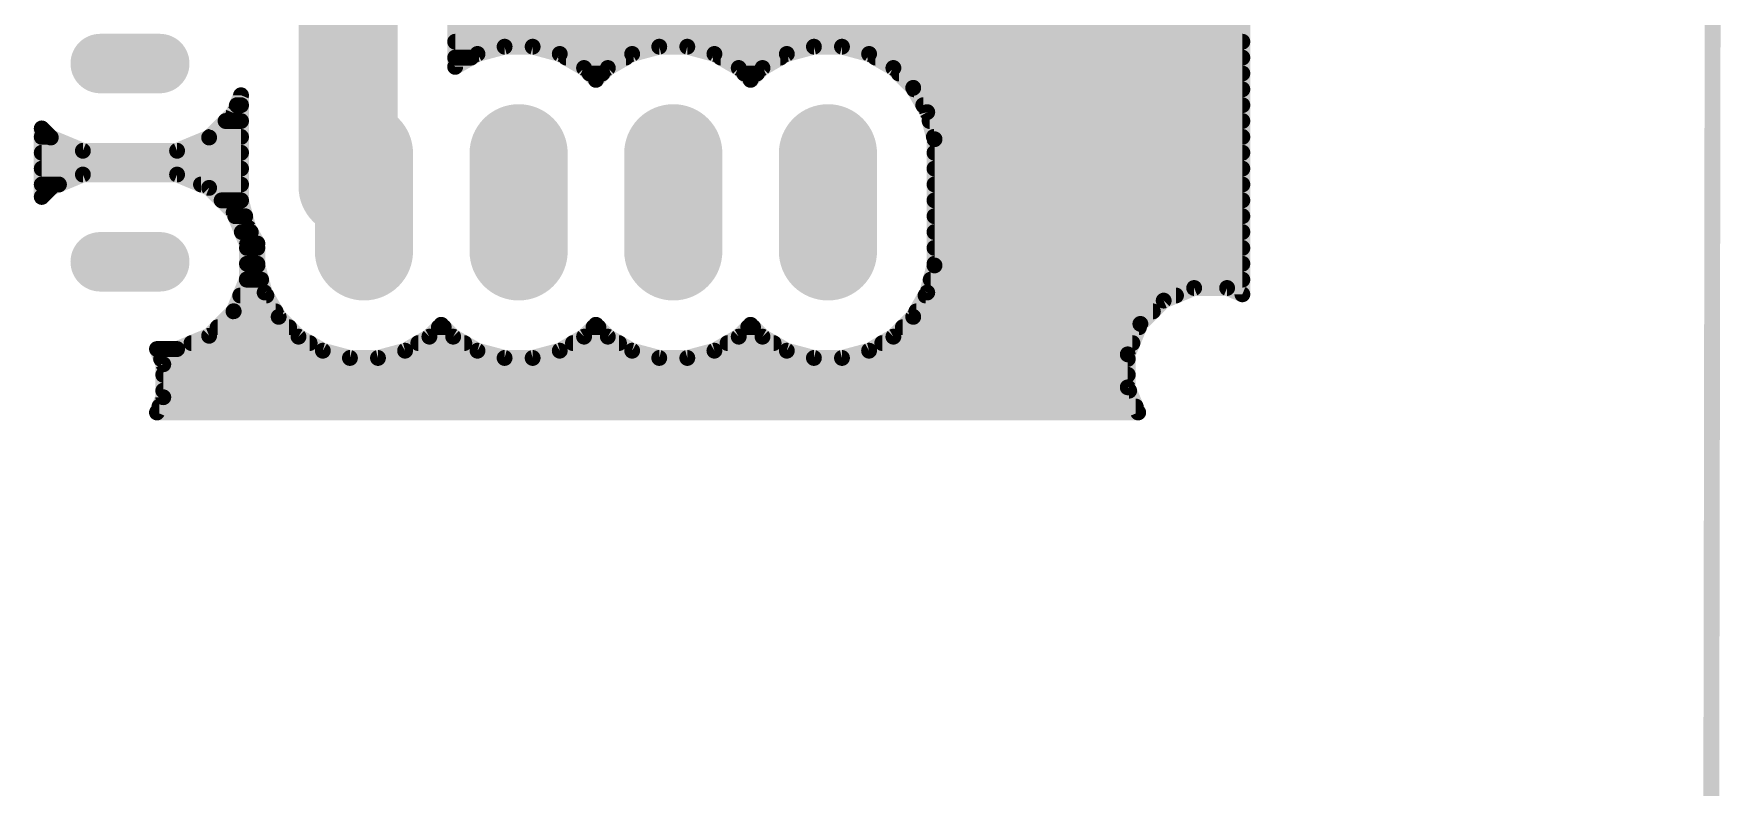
# Model space of a CAD drawing. Extents: x 0 to 141, y 0 to 150.
# Drawn here: x 97.36 to 140.67, y 75.18 to 94.49 of the extents above; entities that cross this region are included whole.
import ezdxf

# ---------------------------------------------------------------- set-up
doc = ezdxf.new("R2010")
doc.units = 0
for name, color, linetype in [('16', 175, 'CONTINUOUS'), ('17', 82, 'CONTINUOUS'), ('47', 253, 'CONTINUOUS')]:
    doc.layers.add(name, color=color, linetype=linetype)

# ---------------------------------------------------------------- blocks, each defined once
blk = doc.blocks.new('LONGP100')
at = {"const_width": 1}
blk.add_lwpolyline([(-0.5, 0), (0.5, 0)], dxfattribs=at)
at = {"const_width": 0.5}
for points in [[(-0.5, 0.25, 1), (-0.5, -0.25)], [(0.5, -0.25, 1), (0.5, 0.25)]]:
    blk.add_lwpolyline(points, format="xyb", dxfattribs=at)

msp = doc.modelspace()

# ---------------------------------------------------------------- linework, layer by layer
at = {"layer": '16'}
for points, const_width in [([(128.3208, 130.7753), (128.3208, 87.8135)], 0.4064), ([(108.1532, 93.6417), (108.1532, 105.2632)], 0.4064), ([(105.41, 90.5764), (105.41, 96.774)], 2.54), ([(108.1532, 94.6912), (128.3208, 94.6912)], 0.4064), ([(108.1532, 94.2848), (128.3208, 94.2848)], 0.4064), ([(108.7249, 93.9717), (108.1532, 93.6417)], 0.4064), ([(108.1532, 93.8784), (108.5632, 93.8784)], 0.4064), ([(109.4193, 94.1578), (108.7249, 93.9717)], 0.4064), ([(110.1383, 94.1578), (109.4193, 94.1578)], 0.4064), ([(110.8327, 93.9717), (110.1383, 94.1578)], 0.4064), ([(111.4554, 93.6122), (110.8327, 93.9717)], 0.4064), ([(110.9944, 93.8784), (112.5256, 93.8784)], 0.4064), ([(112.6873, 93.9717), (112.0646, 93.6122)], 0.4064), ([(113.3817, 94.1578), (112.6873, 93.9717)], 0.4064), ([(114.1007, 94.1578), (113.3817, 94.1578)], 0.4064), ([(114.7951, 93.9717), (114.1007, 94.1578)], 0.4064), ([(115.4178, 93.6122), (114.7951, 93.9717)], 0.4064), ([(114.9568, 93.8784), (116.488, 93.8784)], 0.4064), ([(116.6497, 93.9717), (116.027, 93.6122)], 0.4064), ([(117.3441, 94.1578), (116.6497, 93.9717)], 0.4064), ([(118.0631, 94.1578), (117.3441, 94.1578)], 0.4064), ([(118.7575, 93.9717), (118.0631, 94.1578)], 0.4064), ([(119.3802, 93.6122), (118.7575, 93.9717)], 0.4064), ([(118.9192, 93.8784), (128.3208, 93.8784)], 0.4064), ([(111.76, 93.3076), (111.4554, 93.6122)], 0.4064), ([(111.5956, 93.472), (111.9244, 93.472)], 0.4064), ([(112.0646, 93.6122), (111.76, 93.3076)], 0.4064), ([(115.7224, 93.3076), (115.4178, 93.6122)], 0.4064), ([(115.558, 93.472), (115.8868, 93.472)], 0.4064), ([(116.027, 93.6122), (115.7224, 93.3076)], 0.4064), ([(119.8885, 93.1039), (119.3802, 93.6122)], 0.4064), ([(119.5204, 93.472), (128.3208, 93.472)], 0.4064), ([(102.4789, 92.4599), (102.6668, 92.9135)], 0.4064), ([(102.6668, 92.9135), (102.6668, 90.2152)], 0.4064), ([(120.248, 92.4812), (119.8885, 93.1039)], 0.4064), ([(119.9106, 93.0656), (128.3208, 93.0656)], 0.4064), ([(102.5615, 92.6592), (102.6668, 92.6592)], 0.4064), ([(120.1453, 92.6592), (128.3208, 92.6592)], 0.4064), ([(120.4341, 91.7868), (120.248, 92.4812)], 0.4064), ([(97.5612, 90.3082), (97.5612, 92.0638)], 0.4064), ([(97.5612, 92.0638), (97.7939, 91.8311)], 0.4064), ([(101.8501, 91.8311), (102.4789, 92.4599)], 0.4064), ([(102.2719, 92.2528), (102.6668, 92.2528)], 0.4064), ([(120.3092, 92.2528), (128.3208, 92.2528)], 0.4064), ([(97.5612, 91.8464), (97.7785, 91.8464)], 0.4064), ([(97.7939, 91.8311), (98.6154, 91.4908)], 0.4064), ([(101.0286, 91.4908), (101.8501, 91.8311)], 0.4064), ([(101.8655, 91.8464), (102.6668, 91.8464)], 0.4064), ([(120.4181, 91.8464), (128.3208, 91.8464)], 0.4064), ([(120.4341, 88.5532), (120.4341, 91.7868)], 0.4064), ([(97.5612, 91.44), (102.6668, 91.44)], 0.4064), ([(98.6154, 91.4908), (101.0286, 91.4908)], 0.4064), ([(120.4341, 91.44), (128.3208, 91.44)], 0.4064), ([(97.5612, 91.0336), (102.6668, 91.0336)], 0.4064), ([(98.6154, 90.8812), (97.7939, 90.5409)], 0.4064), ([(101.0286, 90.8812), (98.6154, 90.8812)], 0.4064), ([(101.8501, 90.5409), (101.0286, 90.8812)], 0.4064), ([(105.41, 90.5764), (105.8164, 90.17)], 0.8128), ([(120.4341, 91.0336), (128.3208, 91.0336)], 0.4064), ([(97.5612, 90.6272), (98.0022, 90.6272)], 0.4064), ([(97.7939, 90.5409), (97.5612, 90.3082)], 0.4064), ([(101.6418, 90.6272), (102.6668, 90.6272)], 0.4064), ([(102.4789, 89.9121), (101.8501, 90.5409)], 0.4064), ([(120.4341, 90.6272), (128.3208, 90.6272)], 0.4064), ([(102.1702, 90.2208), (102.6668, 90.2208)], 0.4064), ([(102.8192, 89.0906), (102.4789, 89.9121)], 0.4064), ([(102.6668, 90.2152), (102.8537, 89.5176)], 0.4064), ([(120.4341, 90.2208), (128.3208, 90.2208)], 0.4064), ([(102.5194, 89.8144), (102.7742, 89.8144)], 0.4064), ([(102.8537, 89.5176), (103.0859, 89.1155)], 0.4064), ([(120.4341, 89.8144), (128.3208, 89.8144)], 0.4064), ([(102.6877, 89.408), (102.917, 89.408)], 0.4064), ([(102.8192, 88.2014), (102.8192, 89.0906)], 0.4064), ([(103.0859, 89.1155), (103.0859, 88.5532)], 0.4064), ([(120.4341, 89.408), (128.3208, 89.408)], 0.4064), ([(102.8192, 89.0016), (103.0859, 89.0016)], 0.4064), ([(102.8192, 88.5952), (103.0859, 88.5952)], 0.4064), ([(120.4341, 89.0016), (128.3208, 89.0016)], 0.4064), ([(120.4341, 88.5952), (128.3208, 88.5952)], 0.4064), ([(102.4789, 87.3799), (102.8192, 88.2014)], 0.4064), ([(102.814, 88.1888), (103.1835, 88.1888)], 0.4064), ([(103.0859, 88.5532), (103.272, 87.8588)], 0.4064), ([(120.248, 87.8588), (120.4341, 88.5532)], 0.4064), ([(120.3364, 88.1888), (128.3208, 88.1888)], 0.4064), ([(102.6456, 87.7824), (103.3161, 87.7824)], 0.4064), ([(103.272, 87.8588), (103.6315, 87.2361)], 0.4064), ([(119.8885, 87.2361), (120.248, 87.8588)], 0.4064), ([(120.2039, 87.7824), (126.6202, 87.7824)], 0.4064), ([(127.0857, 87.9752), (126.3053, 87.652)], 0.4064), ([(127.9303, 87.9752), (127.0857, 87.9752)], 0.4064), ([(128.3208, 87.8135), (127.9303, 87.9752)], 0.4064), ([(101.8501, 86.7511), (102.4789, 87.3799)], 0.4064), ([(102.4751, 87.376), (103.5507, 87.376)], 0.4064), ([(119.9693, 87.376), (126.0293, 87.376)], 0.4064), ([(126.3053, 87.652), (125.708, 87.0547)], 0.4064), ([(102.0687, 86.9696), (103.898, 86.9696)], 0.4064), ([(103.6315, 87.2361), (104.1398, 86.7278)], 0.4064), ([(107.493, 86.7278), (107.7976, 87.0324)], 0.4064), ([(107.7348, 86.9696), (107.8604, 86.9696)], 0.4064), ([(107.7976, 87.0324), (108.1022, 86.7278)], 0.4064), ([(111.4554, 86.7278), (111.76, 87.0324)], 0.4064), ([(111.6972, 86.9696), (111.8228, 86.9696)], 0.4064), ([(111.76, 87.0324), (112.0646, 86.7278)], 0.4064), ([(115.4178, 86.7278), (115.7224, 87.0324)], 0.4064), ([(115.6596, 86.9696), (115.7852, 86.9696)], 0.4064), ([(115.7224, 87.0324), (116.027, 86.7278)], 0.4064), ([(119.3802, 86.7278), (119.8885, 87.2361)], 0.4064), ([(119.622, 86.9696), (125.6728, 86.9696)], 0.4064), ([(125.708, 87.0547), (125.3848, 86.2743)], 0.4064), ([(101.0286, 86.4108), (101.8501, 86.7511)], 0.4064), ([(101.3965, 86.5632), (104.4249, 86.5632)], 0.4064), ([(104.1398, 86.7278), (104.7625, 86.3683)], 0.4064), ([(106.8703, 86.3683), (107.493, 86.7278)], 0.4064), ([(107.2079, 86.5632), (108.3873, 86.5632)], 0.4064), ([(108.1022, 86.7278), (108.7249, 86.3683)], 0.4064), ([(110.8327, 86.3683), (111.4554, 86.7278)], 0.4064), ([(111.1703, 86.5632), (112.3497, 86.5632)], 0.4064), ([(112.0646, 86.7278), (112.6873, 86.3683)], 0.4064), ([(114.7951, 86.3683), (115.4178, 86.7278)], 0.4064), ([(115.1327, 86.5632), (116.312, 86.5632)], 0.4064), ([(116.027, 86.7278), (116.6497, 86.3683)], 0.4064), ([(118.7575, 86.3683), (119.3802, 86.7278)], 0.4064), ([(119.0951, 86.5632), (125.5045, 86.5632)], 0.4064), ([(100.6752, 86.0203), (100.5135, 86.4108)], 0.4064), ([(100.5135, 86.4108), (101.0286, 86.4108)], 0.4064), ([(100.6187, 86.1568), (125.3848, 86.1568)], 0.4064), ([(100.6752, 85.1757), (100.6752, 86.0203)], 0.4064), ([(104.7625, 86.3683), (105.4569, 86.1822)], 0.4064), ([(105.4569, 86.1822), (106.1759, 86.1822)], 0.4064), ([(106.1759, 86.1822), (106.8703, 86.3683)], 0.4064), ([(108.7249, 86.3683), (109.4193, 86.1822)], 0.4064), ([(109.4193, 86.1822), (110.1383, 86.1822)], 0.4064), ([(110.1383, 86.1822), (110.8327, 86.3683)], 0.4064), ([(112.6873, 86.3683), (113.3817, 86.1822)], 0.4064), ([(113.3817, 86.1822), (114.1007, 86.1822)], 0.4064), ([(114.1007, 86.1822), (114.7951, 86.3683)], 0.4064), ([(116.6497, 86.3683), (117.3441, 86.1822)], 0.4064), ([(117.3441, 86.1822), (118.0631, 86.1822)], 0.4064), ([(118.0631, 86.1822), (118.7575, 86.3683)], 0.4064), ([(125.3848, 86.2743), (125.3848, 85.4297)], 0.4064), ([(100.6752, 85.7504), (125.3848, 85.7504)], 0.4064), ([(100.5135, 84.7852), (100.6752, 85.1757)], 0.4064), ([(100.6752, 85.344), (125.4203, 85.344)], 0.4064), ([(125.3848, 85.4297), (125.6518, 84.7852)], 0.4064), ([(125.6518, 84.7852), (100.5135, 84.7852)], 0.4064), ([(100.5766, 84.9376), (125.5886, 84.9376)], 0.4064)]:
    msp.add_lwpolyline(points, dxfattribs=dict(at, const_width=const_width))
for points, const_width in [([(108.1532, 94.3864, 1), (108.1532, 94.1832)], 0.2032), ([(128.3208, 94.1832, 1), (128.3208, 94.3864)], 0.2032), ([(108.1532, 93.98, 1), (108.1532, 93.7768)], 0.2032), ([(108.5632, 93.7768, 1), (108.5632, 93.98)], 0.2032), ([(108.6986, 94.0699, 1), (108.7512, 93.8736)], 0.2032), ([(108.7757, 93.8837, 1), (108.6741, 94.0597)], 0.2032), ([(109.4193, 94.2594, 1), (109.4193, 94.0562)], 0.2032), ([(109.4456, 94.0597, 1), (109.393, 94.2559)], 0.2032), ([(110.1646, 94.2559, 1), (110.112, 94.0597)], 0.2032), ([(110.1383, 94.0562, 1), (110.1383, 94.2594)], 0.2032), ([(110.8835, 94.0597, 1), (110.7819, 93.8837)], 0.2032), ([(110.8064, 93.8736, 1), (110.859, 94.0699)], 0.2032), ([(110.9944, 93.98, 1), (110.9944, 93.7768)], 0.2032), ([(112.5256, 93.7768, 1), (112.5256, 93.98)], 0.2032), ([(112.661, 94.0699, 1), (112.7136, 93.8736)], 0.2032), ([(112.7381, 93.8837, 1), (112.6365, 94.0597)], 0.2032), ([(113.3817, 94.2594, 1), (113.3817, 94.0562)], 0.2032), ([(113.408, 94.0597, 1), (113.3554, 94.2559)], 0.2032), ([(114.127, 94.2559, 1), (114.0744, 94.0597)], 0.2032), ([(114.1007, 94.0562, 1), (114.1007, 94.2594)], 0.2032), ([(114.8459, 94.0597, 1), (114.7443, 93.8837)], 0.2032), ([(114.7688, 93.8736, 1), (114.8214, 94.0699)], 0.2032), ([(114.9568, 93.98, 1), (114.9568, 93.7768)], 0.2032), ([(116.488, 93.7768, 1), (116.488, 93.98)], 0.2032), ([(116.6234, 94.0699, 1), (116.676, 93.8736)], 0.2032), ([(116.7005, 93.8837, 1), (116.5989, 94.0597)], 0.2032), ([(117.3441, 94.2594, 1), (117.3441, 94.0562)], 0.2032), ([(117.3704, 94.0597, 1), (117.3178, 94.2559)], 0.2032), ([(118.0894, 94.2559, 1), (118.0368, 94.0597)], 0.2032), ([(118.0631, 94.0562, 1), (118.0631, 94.2594)], 0.2032), ([(118.8083, 94.0597, 1), (118.7067, 93.8837)], 0.2032), ([(118.7312, 93.8736, 1), (118.7838, 94.0699)], 0.2032), ([(118.9192, 93.98, 1), (118.9192, 93.7768)], 0.2032), ([(128.3208, 93.7768, 1), (128.3208, 93.98)], 0.2032), ([(108.1024, 93.7297, 1), (108.204, 93.5537)], 0.2032), ([(108.0516, 93.6417, 1), (108.2548, 93.6417)], 0.2032), ([(111.5272, 93.6841, 1), (111.3835, 93.5404)], 0.2032), ([(111.4046, 93.5243, 1), (111.5062, 93.7002)], 0.2032), ([(111.5956, 93.5736, 1), (111.5956, 93.3704)], 0.2032), ([(111.9244, 93.3704, 1), (111.9244, 93.5736)], 0.2032), ([(112.0138, 93.7002, 1), (112.1154, 93.5243)], 0.2032), ([(112.1365, 93.5404, 1), (111.9928, 93.6841)], 0.2032), ([(115.4896, 93.6841, 1), (115.3459, 93.5404)], 0.2032), ([(115.367, 93.5243, 1), (115.4686, 93.7002)], 0.2032), ([(115.558, 93.5736, 1), (115.558, 93.3704)], 0.2032), ([(115.8868, 93.3704, 1), (115.8868, 93.5736)], 0.2032), ([(115.9762, 93.7002, 1), (116.0778, 93.5243)], 0.2032), ([(116.0989, 93.5404, 1), (115.9552, 93.6841)], 0.2032), ([(119.452, 93.6841, 1), (119.3083, 93.5404)], 0.2032), ([(119.3294, 93.5243, 1), (119.431, 93.7002)], 0.2032), ([(119.5204, 93.5736, 1), (119.5204, 93.3704)], 0.2032), ([(128.3208, 93.3704, 1), (128.3208, 93.5736)], 0.2032), ([(102.7684, 92.9135, 1), (102.5652, 92.9135)], 0.2032), ([(102.7607, 92.8746, 1), (102.5729, 92.9524)], 0.2032), ([(111.6882, 93.3794, 1), (111.8318, 93.2358)], 0.2032), ([(111.6882, 93.2358, 1), (111.8318, 93.3794)], 0.2032), ([(115.6506, 93.3794, 1), (115.7942, 93.2358)], 0.2032), ([(115.6506, 93.2358, 1), (115.7942, 93.3794)], 0.2032), ([(119.9765, 93.1547, 1), (119.8006, 93.0531)], 0.2032), ([(119.9106, 93.1672, 1), (119.9106, 92.964)], 0.2032), ([(119.8167, 93.032, 1), (119.9604, 93.1757)], 0.2032), ([(128.3208, 92.964, 1), (128.3208, 93.1672)], 0.2032), ([(102.5615, 92.7608, 1), (102.5615, 92.5576)], 0.2032), ([(102.6668, 92.5576, 1), (102.6668, 92.7608)], 0.2032), ([(120.1453, 92.7608, 1), (120.1453, 92.5576)], 0.2032), ([(120.3462, 92.5075, 1), (120.1499, 92.4549)], 0.2032), ([(128.3208, 92.5576, 1), (128.3208, 92.7608)], 0.2032), ([(97.6628, 92.0638, 1), (97.4596, 92.0638)], 0.2032), ([(97.633, 92.1356, 1), (97.4894, 91.9919)], 0.2032), ([(102.2719, 92.3544, 1), (102.2719, 92.1512)], 0.2032), ([(102.385, 92.4987, 1), (102.5728, 92.421)], 0.2032), ([(102.5508, 92.388, 1), (102.4071, 92.5317)], 0.2032), ([(102.6668, 92.1512, 1), (102.6668, 92.3544)], 0.2032), ([(120.16, 92.4304, 1), (120.336, 92.532)], 0.2032), ([(120.3092, 92.3544, 1), (120.3092, 92.1512)], 0.2032), ([(128.3208, 92.1512, 1), (128.3208, 92.3544)], 0.2032), ([(97.5612, 91.948, 1), (97.5612, 91.7448)], 0.2032), ([(97.8327, 91.925, 1), (97.755, 91.7372)], 0.2032), ([(97.722, 91.7592, 1), (97.8657, 91.9029)], 0.2032), ([(97.7785, 91.7448, 1), (97.7785, 91.948)], 0.2032), ([(101.7783, 91.9029, 1), (101.922, 91.7592)], 0.2032), ([(101.8655, 91.948, 1), (101.8655, 91.7448)], 0.2032), ([(101.889, 91.7372, 1), (101.8113, 91.925)], 0.2032), ([(102.6668, 91.7448, 1), (102.6668, 91.948)], 0.2032), ([(120.4181, 91.948, 1), (120.4181, 91.7448)], 0.2032), ([(120.5357, 91.7868, 1), (120.3325, 91.7868)], 0.2032), ([(120.336, 91.7605, 1), (120.5322, 91.8131)], 0.2032), ([(128.3208, 91.7448, 1), (128.3208, 91.948)], 0.2032), ([(97.5612, 91.5416, 1), (97.5612, 91.3384)], 0.2032), ([(98.6154, 91.5924, 1), (98.6154, 91.3892)], 0.2032), ([(98.5765, 91.3969, 1), (98.6543, 91.5847)], 0.2032), ([(100.9897, 91.5847, 1), (101.0675, 91.3969)], 0.2032), ([(101.0286, 91.3892, 1), (101.0286, 91.5924)], 0.2032), ([(102.6668, 91.3384, 1), (102.6668, 91.5416)], 0.2032), ([(120.4341, 91.5416, 1), (120.4341, 91.3384)], 0.2032), ([(128.3208, 91.3384, 1), (128.3208, 91.5416)], 0.2032), ([(97.5612, 91.1352, 1), (97.5612, 90.932)], 0.2032), ([(98.6154, 90.9828, 1), (98.6154, 90.7796)], 0.2032), ([(98.6543, 90.7873, 1), (98.5765, 90.9751)], 0.2032), ([(101.0675, 90.9751, 1), (100.9897, 90.7873)], 0.2032), ([(101.0286, 90.7796, 1), (101.0286, 90.9828)], 0.2032), ([(102.6668, 90.932, 1), (102.6668, 91.1352)], 0.2032), ([(104.775, 90.5764, 1), (106.045, 90.5764)], 1.27), ([(105.5537, 90.7201, 1), (105.2663, 90.4327)], 0.4064), ([(120.4341, 91.1352, 1), (120.4341, 90.932)], 0.2032), ([(128.3208, 90.932, 1), (128.3208, 91.1352)], 0.2032), ([(97.5612, 90.7288, 1), (97.5612, 90.5256)], 0.2032), ([(97.755, 90.6348, 1), (97.8327, 90.447)], 0.2032), ([(97.8657, 90.4691, 1), (97.722, 90.6128)], 0.2032), ([(98.0022, 90.5256, 1), (98.0022, 90.7288)], 0.2032), ([(101.6418, 90.7288, 1), (101.6418, 90.5256)], 0.2032), ([(101.922, 90.6128, 1), (101.7783, 90.4691)], 0.2032), ([(101.8113, 90.447, 1), (101.889, 90.6348)], 0.2032), ([(102.6668, 90.5256, 1), (102.6668, 90.7288)], 0.2032), ([(105.6727, 90.0263, 1), (105.9601, 90.3137)], 0.4064), ([(120.4341, 90.7288, 1), (120.4341, 90.5256)], 0.2032), ([(128.3208, 90.5256, 1), (128.3208, 90.7288)], 0.2032), ([(97.4894, 90.3801, 1), (97.633, 90.2364)], 0.2032), ([(97.4596, 90.3082, 1), (97.6628, 90.3082)], 0.2032), ([(102.1702, 90.3224, 1), (102.1702, 90.1192)], 0.2032), ([(102.5728, 89.951, 1), (102.385, 89.8733)], 0.2032), ([(102.4071, 89.8403, 1), (102.5508, 89.984)], 0.2032), ([(102.7649, 90.2415, 1), (102.5687, 90.189)], 0.2032), ([(102.5652, 90.2152, 1), (102.7684, 90.2152)], 0.2032), ([(102.6668, 90.1192, 1), (102.6668, 90.3224)], 0.2032), ([(120.4341, 90.3224, 1), (120.4341, 90.1192)], 0.2032), ([(128.3208, 90.1192, 1), (128.3208, 90.3224)], 0.2032), ([(102.5194, 89.916, 1), (102.5194, 89.7128)], 0.2032), ([(102.9417, 89.5684, 1), (102.7658, 89.4668)], 0.2032), ([(102.7742, 89.7128, 1), (102.7742, 89.916)], 0.2032), ([(120.4341, 89.916, 1), (120.4341, 89.7128)], 0.2032), ([(128.3208, 89.7128, 1), (128.3208, 89.916)], 0.2032), ([(102.6877, 89.5096, 1), (102.6877, 89.3064)], 0.2032), ([(102.9208, 89.0906, 1), (102.7176, 89.0906)], 0.2032), ([(102.7253, 89.0517, 1), (102.9131, 89.1295)], 0.2032), ([(102.7556, 89.4913, 1), (102.9519, 89.5439)], 0.2032), ([(102.917, 89.3064, 1), (102.917, 89.5096)], 0.2032), ([(103.1875, 89.1155, 1), (102.9843, 89.1155)], 0.2032), ([(102.9979, 89.0647, 1), (103.1739, 89.1663)], 0.2032), ([(120.4341, 89.5096, 1), (120.4341, 89.3064)], 0.2032), ([(128.3208, 89.3064, 1), (128.3208, 89.5096)], 0.2032), ([(102.8192, 89.1032, 1), (102.8192, 88.9)], 0.2032), ([(102.8192, 88.6968, 1), (102.8192, 88.4936)], 0.2032), ([(103.0859, 88.9, 1), (103.0859, 89.1032)], 0.2032), ([(103.0859, 88.4936, 1), (103.0859, 88.6968)], 0.2032), ([(120.4341, 89.1032, 1), (120.4341, 88.9)], 0.2032), ([(120.4341, 88.6968, 1), (120.4341, 88.4936)], 0.2032), ([(128.3208, 88.9, 1), (128.3208, 89.1032)], 0.2032), ([(128.3208, 88.4936, 1), (128.3208, 88.6968)], 0.2032), ([(102.814, 88.2904, 1), (102.814, 88.0872)], 0.2032), ([(102.9131, 88.1625, 1), (102.7253, 88.2403)], 0.2032), ([(103.184, 88.5795, 1), (102.9878, 88.5269)], 0.2032), ([(102.9843, 88.5532, 1), (103.1875, 88.5532)], 0.2032), ([(103.1835, 88.0872, 1), (103.1835, 88.2904)], 0.2032), ([(120.3364, 88.2904, 1), (120.3364, 88.0872)], 0.2032), ([(120.3325, 88.5532, 1), (120.5357, 88.5532)], 0.2032), ([(120.5322, 88.5269, 1), (120.336, 88.5795)], 0.2032), ([(128.3208, 88.0872, 1), (128.3208, 88.2904)], 0.2032), ([(102.6456, 87.884, 1), (102.6456, 87.6808)], 0.2032), ([(102.7176, 88.2014, 1), (102.9208, 88.2014)], 0.2032), ([(103.36, 87.9096, 1), (103.184, 87.808)], 0.2032), ([(103.1738, 87.8325, 1), (103.3701, 87.8851)], 0.2032), ([(103.3161, 87.6808, 1), (103.3161, 87.884)], 0.2032), ([(120.2039, 87.884, 1), (120.2039, 87.6808)], 0.2032), ([(120.1499, 87.8851, 1), (120.3462, 87.8325)], 0.2032), ([(120.336, 87.808, 1), (120.16, 87.9096)], 0.2032), ([(126.6202, 87.6808, 1), (126.6202, 87.884)], 0.2032), ([(127.0857, 88.0768, 1), (127.0857, 87.8736)], 0.2032), ([(127.1245, 87.8813, 1), (127.0468, 88.0691)], 0.2032), ([(127.9692, 88.0691, 1), (127.8914, 87.8813)], 0.2032), ([(127.9303, 87.8736, 1), (127.9303, 88.0768)], 0.2032), ([(128.2192, 87.8135, 1), (128.4224, 87.8135)], 0.2032), ([(128.2819, 87.7196, 1), (128.3597, 87.9073)], 0.2032), ([(102.4751, 87.4776, 1), (102.4751, 87.2744)], 0.2032), ([(102.385, 87.4187, 1), (102.5728, 87.341)], 0.2032), ([(102.5508, 87.308, 1), (102.4071, 87.4517)], 0.2032), ([(103.5507, 87.2744, 1), (103.5507, 87.4776)], 0.2032), ([(119.9693, 87.4776, 1), (119.9693, 87.2744)], 0.2032), ([(126.0293, 87.2744, 1), (126.0293, 87.4776)], 0.2032), ([(126.2664, 87.7458, 1), (126.3442, 87.5581)], 0.2032), ([(126.3771, 87.5801, 1), (126.2335, 87.7238)], 0.2032), ([(102.0687, 87.0712, 1), (102.0687, 86.868)], 0.2032), ([(103.7033, 87.308, 1), (103.5596, 87.1643)], 0.2032), ([(103.5435, 87.1853, 1), (103.7194, 87.2869)], 0.2032), ([(103.898, 86.868, 1), (103.898, 87.0712)], 0.2032), ([(107.7348, 87.0712, 1), (107.7348, 86.868)], 0.2032), ([(107.8694, 87.1042, 1), (107.7258, 86.9605)], 0.2032), ([(107.8694, 86.9605, 1), (107.7258, 87.1042)], 0.2032), ([(107.8604, 86.868, 1), (107.8604, 87.0712)], 0.2032), ([(111.6972, 87.0712, 1), (111.6972, 86.868)], 0.2032), ([(111.8318, 87.1042, 1), (111.6882, 86.9605)], 0.2032), ([(111.8318, 86.9605, 1), (111.6882, 87.1042)], 0.2032), ([(111.8228, 86.868, 1), (111.8228, 87.0712)], 0.2032), ([(115.6596, 87.0712, 1), (115.6596, 86.868)], 0.2032), ([(115.7942, 87.1042, 1), (115.6506, 86.9605)], 0.2032), ([(115.7942, 86.9605, 1), (115.6506, 87.1042)], 0.2032), ([(115.7852, 86.868, 1), (115.7852, 87.0712)], 0.2032), ([(119.622, 87.0712, 1), (119.622, 86.868)], 0.2032), ([(119.8006, 87.2869, 1), (119.9765, 87.1853)], 0.2032), ([(119.9604, 87.1643, 1), (119.8167, 87.308)], 0.2032), ([(125.6362, 87.1265, 1), (125.7799, 86.9829)], 0.2032), ([(125.8019, 87.0158, 1), (125.6142, 87.0936)], 0.2032), ([(125.6728, 86.868, 1), (125.6728, 87.0712)], 0.2032), ([(101.3965, 86.6648, 1), (101.3965, 86.4616)], 0.2032), ([(101.7783, 86.8229, 1), (101.922, 86.6792)], 0.2032), ([(101.889, 86.6572, 1), (101.8113, 86.845)], 0.2032), ([(104.1906, 86.8157, 1), (104.089, 86.6398)], 0.2032), ([(104.068, 86.6559, 1), (104.2117, 86.7996)], 0.2032), ([(104.4249, 86.4616, 1), (104.4249, 86.6648)], 0.2032), ([(107.2079, 86.6648, 1), (107.2079, 86.4616)], 0.2032), ([(107.4211, 86.7996, 1), (107.5648, 86.6559)], 0.2032), ([(107.5438, 86.6398, 1), (107.4422, 86.8157)], 0.2032), ([(108.153, 86.8157, 1), (108.0514, 86.6398)], 0.2032), ([(108.0304, 86.6559, 1), (108.1741, 86.7996)], 0.2032), ([(108.3873, 86.4616, 1), (108.3873, 86.6648)], 0.2032), ([(111.1703, 86.6648, 1), (111.1703, 86.4616)], 0.2032), ([(111.3835, 86.7996, 1), (111.5272, 86.6559)], 0.2032), ([(111.5062, 86.6398, 1), (111.4046, 86.8157)], 0.2032), ([(112.1154, 86.8157, 1), (112.0138, 86.6398)], 0.2032), ([(111.9928, 86.6559, 1), (112.1365, 86.7996)], 0.2032), ([(112.3497, 86.4616, 1), (112.3497, 86.6648)], 0.2032), ([(115.1327, 86.6648, 1), (115.1327, 86.4616)], 0.2032), ([(115.3459, 86.7996, 1), (115.4896, 86.6559)], 0.2032), ([(115.4686, 86.6398, 1), (115.367, 86.8157)], 0.2032), ([(116.0778, 86.8157, 1), (115.9762, 86.6398)], 0.2032), ([(115.9552, 86.6559, 1), (116.0989, 86.7996)], 0.2032), ([(116.312, 86.4616, 1), (116.312, 86.6648)], 0.2032), ([(119.0951, 86.6648, 1), (119.0951, 86.4616)], 0.2032), ([(119.3083, 86.7996, 1), (119.452, 86.6559)], 0.2032), ([(119.431, 86.6398, 1), (119.3294, 86.8157)], 0.2032), ([(125.5045, 86.4616, 1), (125.5045, 86.6648)], 0.2032), ([(100.6073, 86.4497, 1), (100.4196, 86.3719)], 0.2032), ([(100.5135, 86.5124, 1), (100.5135, 86.3092)], 0.2032), ([(100.6187, 86.2584, 1), (100.6187, 86.0552)], 0.2032), ([(100.7768, 86.0203, 1), (100.5736, 86.0203)], 0.2032), ([(100.9897, 86.5047, 1), (101.0675, 86.3169)], 0.2032), ([(101.0286, 86.3092, 1), (101.0286, 86.5124)], 0.2032), ([(104.7888, 86.4664, 1), (104.7362, 86.2701)], 0.2032), ([(104.7117, 86.2803, 1), (104.8133, 86.4563)], 0.2032), ([(105.4569, 86.2838, 1), (105.4569, 86.0806)], 0.2032), ([(105.4306, 86.0841, 1), (105.4832, 86.2803)], 0.2032), ([(106.1496, 86.2803, 1), (106.2022, 86.0841)], 0.2032), ([(106.1759, 86.0806, 1), (106.1759, 86.2838)], 0.2032), ([(106.8195, 86.4563, 1), (106.9211, 86.2803)], 0.2032), ([(106.8966, 86.2701, 1), (106.844, 86.4664)], 0.2032), ([(108.7512, 86.4664, 1), (108.6986, 86.2701)], 0.2032), ([(108.6741, 86.2803, 1), (108.7757, 86.4563)], 0.2032), ([(109.4193, 86.2838, 1), (109.4193, 86.0806)], 0.2032), ([(109.393, 86.0841, 1), (109.4456, 86.2803)], 0.2032), ([(110.112, 86.2803, 1), (110.1646, 86.0841)], 0.2032), ([(110.1383, 86.0806, 1), (110.1383, 86.2838)], 0.2032), ([(110.7819, 86.4563, 1), (110.8835, 86.2803)], 0.2032), ([(110.859, 86.2701, 1), (110.8064, 86.4664)], 0.2032), ([(112.7136, 86.4664, 1), (112.661, 86.2701)], 0.2032), ([(112.6365, 86.2803, 1), (112.7381, 86.4563)], 0.2032), ([(113.3817, 86.2838, 1), (113.3817, 86.0806)], 0.2032), ([(113.3554, 86.0841, 1), (113.408, 86.2803)], 0.2032), ([(114.0744, 86.2803, 1), (114.127, 86.0841)], 0.2032), ([(114.1007, 86.0806, 1), (114.1007, 86.2838)], 0.2032), ([(114.7443, 86.4563, 1), (114.8459, 86.2803)], 0.2032), ([(114.8214, 86.2701, 1), (114.7688, 86.4664)], 0.2032), ([(116.676, 86.4664, 1), (116.6234, 86.2701)], 0.2032), ([(116.5989, 86.2803, 1), (116.7005, 86.4563)], 0.2032), ([(117.3441, 86.2838, 1), (117.3441, 86.0806)], 0.2032), ([(117.3178, 86.0841, 1), (117.3704, 86.2803)], 0.2032), ([(118.0368, 86.2803, 1), (118.0894, 86.0841)], 0.2032), ([(118.0631, 86.0806, 1), (118.0631, 86.2838)], 0.2032), ([(118.7067, 86.4563, 1), (118.8083, 86.2803)], 0.2032), ([(118.7838, 86.2701, 1), (118.7312, 86.4664)], 0.2032), ([(125.4864, 86.2743, 1), (125.2832, 86.2743)], 0.2032), ([(125.2909, 86.3132, 1), (125.4787, 86.2355)], 0.2032), ([(125.3848, 86.0552, 1), (125.3848, 86.2584)], 0.2032), ([(100.6752, 85.852, 1), (100.6752, 85.6488)], 0.2032), ([(100.5813, 85.9814, 1), (100.7691, 86.0592)], 0.2032), ([(125.3848, 85.6488, 1), (125.3848, 85.852)], 0.2032), ([(100.6752, 85.4456, 1), (100.6752, 85.2424)], 0.2032), ([(100.7691, 85.1368, 1), (100.5813, 85.2145)], 0.2032), ([(125.4787, 85.4685, 1), (125.2909, 85.3908)], 0.2032), ([(125.2832, 85.4297, 1), (125.4864, 85.4297)], 0.2032), ([(125.4203, 85.2424, 1), (125.4203, 85.4456)], 0.2032), ([(100.5135, 84.8868, 1), (100.5135, 84.6836)], 0.2032), ([(100.4196, 84.8241, 1), (100.6073, 84.7463)], 0.2032), ([(100.5766, 85.0392, 1), (100.5766, 84.836)], 0.2032), ([(100.5736, 85.1757, 1), (100.7768, 85.1757)], 0.2032), ([(125.5579, 84.7463, 1), (125.7456, 84.8241)], 0.2032), ([(125.5886, 84.836, 1), (125.5886, 85.0392)], 0.2032), ([(125.6518, 84.6836, 1), (125.6518, 84.8868)], 0.2032)]:
    msp.add_lwpolyline(points, format="xyb", dxfattribs=dict(at, const_width=const_width))
at = {"layer": '47', "const_width": 0.4064}
msp.add_lwpolyline([(140.462, 149.86), (140.208, 0.254)], dxfattribs=at)

# ---------------------------------------------------------------- block references
at = {"layer": '17'}
for p, xscale, yscale, rotation in [((99.822, 93.726), 1.524, 1.524, 180), ((105.8164, 90.17), 2.5146, 2.5146, 270), ((109.7788, 90.17), 2.5146, 2.5146, 270), ((113.7412, 90.17), 2.5146, 2.5146, 270), ((117.7036, 90.17), 2.5146, 2.5146, 270), ((99.822, 88.646), 1.524, 1.524, 180)]:
    msp.add_blockref('LONGP100', p, dxfattribs=dict(at, xscale=xscale, yscale=yscale, rotation=rotation))

doc.saveas('drawing.dxf')
